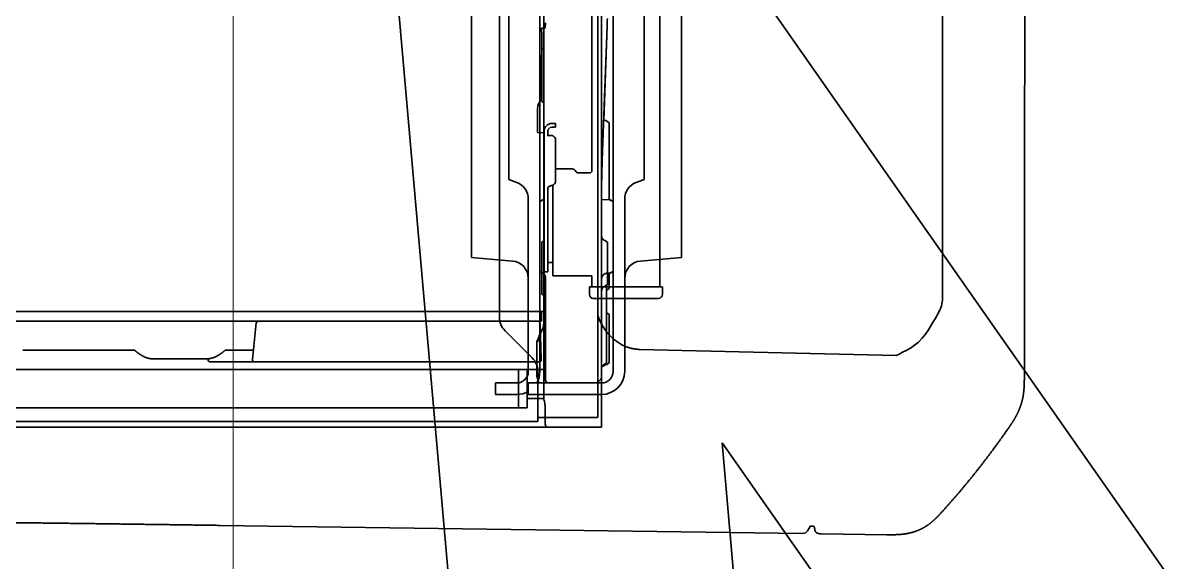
# Model space of a CAD drawing. Header units: millimetres. Extents: x 120 to 10915, y 515 to 8014.
# Drawn here: x 4041 to 4633, y 4430 to 4710 of the extents above; entities that cross this region are included whole.
import ezdxf

# ---------------------------------------------------------------- set-up
doc = ezdxf.new("R2010")
doc.units = ezdxf.units.MM
doc.layers.get('0').update_dxf_attribs({"lineweight": 13})
for name, color, linetype, lineweight in [('201_Dimensions', 7, 'Continuous', 13), ('202_Information', 7, 'Continuous', 13), ('203_Chassis_left_side_view', 7, 'Continuous', 13), ('204_Chassis_mid_side_view', 7, 'Continuous', 13), ('218_Chassis_right_side_view', 7, 'Continuous', 13)]:
    doc.layers.add(name, color=color, linetype=linetype, lineweight=lineweight)

# ---------------------------------------------------------------- blocks, each defined once
blk = doc.blocks.new('3104955')
at = {"layer": '203_Chassis_left_side_view', "color": 3, "lineweight": 35}
for p, q in [((4143.08, 549.09), (4445.24, 544.87)), ((4447.84, 546.28), (4448.71, 547.63)), ((4449.44, 548.77), (4448.71, 547.63)), ((4449.44, 548.77), (4449.72, 548.76)), ((4455.09, 544.73), (4488.76, 544.26))]:
    blk.add_line(p, q, dxfattribs=at)
blk.add_arc((4445.27, 547.93), 3.06, 269.43066, 327.4838, dxfattribs=at)
for points in [[(4560.28, 626.47), (4560.42, 749.54), (4560.55, 872.66), (4560.67, 995.79), (4560.79, 1118.89), (4560.81, 1241.99)], [(4517.16, 555.66), (4524.63, 563.8), (4531.78, 572.24), (4538.63, 580.89), (4545.22, 589.75), (4551.54, 598.8)]]:
    blk.add_open_spline(points, degree=5, dxfattribs=at)
for points, knots in [([(4551.54, 598.8), (4552.19, 599.74), (4552.85, 600.68), (4553.49, 601.63), (4554.66, 603.44), (4555.75, 605.32), (4556.23, 606.2), (4557.45, 608.63), (4558.43, 611.17), (4558.95, 612.81), (4559.62, 615.63), (4560, 618.51), (4560.1, 619.68), (4560.23, 621.75), (4560.27, 623.8), (4560.28, 624.7), (4560.28, 625.59), (4560.28, 626.47)], [0, 0, 0, 0, 0, 0, 8.051079, 8.051079, 8.051079, 14.914717, 14.914717, 14.914717, 26.677844, 26.677844, 26.677844, 34.698066, 34.698066, 34.698066, 40.978368, 40.978368, 40.978368, 40.978368, 40.978368, 40.978368]), ([(3777.3, 551.15), (3799.21, 551.15), (3821.12, 551.15), (3843.03, 551.15), (3868.6, 551.15), (3894.16, 551.15), (3897.81, 551.14), (3917.28, 551.13), (3936.72, 551.11), (3952.25, 551.08), (3975.19, 550.98), (3998.2, 550.83), (4005.46, 550.77), (4015.22, 550.69), (4024.98, 550.59), (4027, 550.57), (4041.26, 550.43), (4055.56, 550.27), (4067.54, 550.12), (4089.86, 549.83), (4112.11, 549.52), (4122.48, 549.38), (4132.78, 549.23), (4143.08, 549.09)], [0, 0, 0, 0, 0, 0, 154.934843, 154.934843, 154.934843, 180.756599, 180.756599, 180.756599, 292.593362, 292.593362, 292.593362, 344.021798, 344.021798, 344.021798, 361.621475, 361.621475, 361.621475, 444.789343, 444.789343, 444.789343, 517.619288, 517.619288, 517.619288, 517.619288, 517.619288, 517.619288]), ([(4488.76, 544.26), (4490.8, 544.23), (4492.83, 544.2), (4494.88, 544.25), (4498.71, 544.58), (4502.49, 545.48), (4504.19, 546.03), (4506.77, 547.13), (4509.18, 548.55), (4510.03, 549.11), (4512.12, 550.63), (4514.02, 552.34), (4515.1, 553.43), (4516.13, 554.54), (4517.16, 555.66)], [0, 0, 0, 0, 0, 0, 14.368125, 14.368125, 14.368125, 26.459372, 26.459372, 26.459372, 33.290928, 33.290928, 33.290928, 43.975769, 43.975769, 43.975769, 43.975769, 43.975769, 43.975769]), ([(4449.72, 548.76), (4449.98, 548.76), (4450.24, 548.76), (4450.51, 548.73), (4450.88, 548.65), (4451.18, 548.44), (4451.27, 548.37), (4451.4, 548.19), (4451.47, 547.98), (4451.5, 547.87), (4451.53, 547.64), (4451.53, 547.41), (4451.53, 547.3), (4451.53, 547.18), (4451.54, 547.06)], [0, 0, 0, 0, 0, 0, 1.359876, 1.359876, 1.359876, 1.946727, 1.946727, 1.946727, 2.534438, 2.534438, 2.534438, 3.149448, 3.149448, 3.149448, 3.149448, 3.149448, 3.149448]), ([(4455.09, 544.73), (4454.61, 544.74), (4454.14, 544.75), (4453.65, 544.81), (4452.91, 545.03), (4452.29, 545.48), (4452.08, 545.69), (4451.8, 546.07), (4451.64, 546.51), (4451.58, 546.7), (4451.56, 546.88), (4451.54, 547.06)], [0, 0, 0, 0, 0, 0, 3.280727, 3.280727, 3.280727, 5.268276, 5.268276, 5.268276, 6.548574, 6.548574, 6.548574, 6.548574, 6.548574, 6.548574])]:
    blk.add_open_spline(points, degree=5, knots=knots, dxfattribs=at)
blk = doc.blocks.new('3069619')
at = {"layer": '203_Chassis_left_side_view', "color": 3, "lineweight": 35}
for p, q in [((4288, 1234), (4288, 657.14)), ((4339, 609), (4339, 1236)), ((4517.77, 1181.1), (4517.77, 665.95)), ((4290.93, 650.07), (4305.07, 635.93)), ((4493.86, 637.15), (4360.64, 640.39)), ((4308, 628.86), (4308, 603)), ((4308, 605), (4329, 605)), ((4329, 605), (4338.79, 605)), ((4339, 609), (4339, 607.26)), ((4339, 605.53), (4339, 607.26)), ((2992, 603), (4308, 603))]:
    blk.add_line(p, q, dxfattribs=at)
for centre, radius, start, end in [((4507.73, 665.95), 10.03, 337.01309, 359.96105), ((4298, 657.14), 10, 180, 225), ((4470.95, 681.59), 50, 325.18172, 336.97419), ((4298, 628.86), 10, 0, 45), ((4470.96, 681.58), 49.99, 297.26874, 301.06115)]:
    blk.add_arc(centre, radius, start, end, dxfattribs=at)
blk.add_ellipse((4488.66, 672.26), major_axis=(0, -35), ratio=0.797854, start_param=0.293816, end_param=0.989554, dxfattribs=at)
for points, degree, knots in [([(4360.64, 640.39), (4360.37, 640.39), (4359.83, 640.42), (4359.01, 640.49), (4358.2, 640.6), (4357.39, 640.74), (4356.58, 640.91), (4355.79, 641.11), (4354.99, 641.35), (4354.21, 641.62), (4353.43, 641.92), (4352.67, 642.26), (4351.91, 642.62), (4351.17, 643.01), (4350.43, 643.44), (4349.71, 643.89), (4349.01, 644.37), (4348.32, 644.88), (4347.64, 645.42), (4346.98, 645.98), (4346.33, 646.57), (4345.7, 647.19), (4345.09, 647.82), (4344.5, 648.49), (4343.9, 649.2), (4343.23, 650.07), (4342.53, 651.05), (4341.84, 652.1), (4341.23, 653.13), (4340.66, 654.19), (4340.15, 655.22), (4339.71, 656.19), (4339.33, 657.08), (4339.11, 657.67), (4339, 657.96)], 3, [0, 0, 0, 0, 0.817882, 1.636435, 2.455764, 3.2766, 4.098927, 4.923213, 5.74977, 6.578889, 7.410863, 8.245987, 9.084545, 9.926798, 10.772968, 11.623293, 12.477972, 13.337158, 14.200974, 15.069628, 15.943224, 16.821857, 17.705585, 18.594467, 19.48849, 20.511761, 21.871054, 23.09646, 24.279723, 25.470909, 26.70591, 27.723581, 28.665372, 29.611176, 29.611176, 29.611176, 29.611176]), ([(4338.79, 605), (4338.86, 605), (4338.92, 605.04), (4338.97, 605.13), (4338.99, 605.28), (4339, 605.47), (4339, 605.49), (4339, 605.51), (4339, 605.53)], 5, [0, 0, 0, 0, 0, 0, 2.714378, 2.714378, 2.714378, 3.030142, 3.030142, 3.030142, 3.030142, 3.030142, 3.030142])]:
    blk.add_open_spline(points, degree=degree, knots=knots, dxfattribs=at)
blk = doc.blocks.new('3069642')
at = {"layer": '203_Chassis_left_side_view', "color": 3, "lineweight": 35}
for p, q in [((4311, 615.02), (4311, 1240.41)), ((4341, 1235.28), (4341, 600)), ((4341.34, 738.53), (4343.93, 808.29)), ((4310, 796), (4311, 796.7)), ((4310, 794.35), (4310, 796)), ((4310, 769), (4310, 794.35)), ((4310, 769), (4311, 768.3)), ((4310, 769), (4311, 768.3)), ((4310, 769), (4311, 768.3)), ((4310, 769), (4311, 768.3)), ((4341, 740), (4341, 699.59)), ((4309, 717), (4310.29, 717.91)), ((4309, 717), (4309, 683.2)), ((4310.73, 718.08), (4311, 718.11)), ((4345.2, 718.06), (4341, 718.21)), ((4347, 717), (4345.74, 717.88)), ((4347, 717), (4347, 683.2)), ((4310, 696), (4311, 696.7)), ((4310, 694.35), (4310, 696)), ((4310, 669), (4310, 694.35)), ((4344, 696), (4342.74, 696.88)), ((4344, 686.43), (4344, 696)), ((4309, 683.2), (4309, 681)), ((4309, 681), (4310, 680.3)), ((4309, 681), (4310, 680.3)), ((4344, 686.43), (4344, 685)), ((4344, 683.93), (4344, 685)), ((4344, 683.61), (4344, 683.93)), ((4344, 674), (4344, 683.61)), ((4347, 681), (4345.74, 680.12)), ((4347, 681), (4345.74, 680.12)), ((4347, 683.2), (4347, 681)), ((4341, 675.87), (4341, 676.17)), ((4345.2, 679.94), (4344.84, 679.93)), ((4345.2, 679.94), (4344.86, 679.93)), ((4310, 669), (4311, 668.3)), ((4310, 669), (4311, 668.3)), ((4310, 669), (4311, 668.3)), ((4310, 669), (4311, 668.3)), ((4310, 669), (4311, 668.3)), ((4344, 674), (4342.74, 673.12)), ((4343.5, 665), (4343.5, 673.65)), ((4343.5, 658.06), (4343.5, 665)), ((4343.5, 634.11), (4343.5, 658.5)), ((4341, 652.29), (4341, 652.28)), ((4309.34, 648.78), (4309.66, 649.34)), ((4341, 650.64), (4341, 650.63)), ((4307.5, 644.17), (4307.5, 644.8)), ((4307.5, 644.17), (4307.5, 643.15)), ((4307.5, 643.15), (4307.5, 642.47)), ((4307.5, 635), (4307.5, 642.47)), ((4307.5, 630), (4307.5, 635)), ((4343.5, 633.5), (4342.51, 632.81)), ((4343.5, 634.11), (4343.5, 633.91)), ((4343.5, 633.5), (4343.5, 633.91)), ((2997.5, 630), (4302.5, 630)), ((4311, 630), (4302.5, 630)), ((4302.5, 630), (4302.5, 610)), ((4310.36, 630.01), (4310.32, 630)), ((4341, 628.5), (4341, 630)), ((4341, 626.5), (4341, 628.5)), ((4341, 625), (4341, 626.5)), ((4341, 623.5), (4341, 625)), ((2997.5, 610), (4302.5, 610)), ((4311, 615), (4302.5, 615)), ((4311.81, 608.5), (4311.81, 601.58)), ((2959, 600), (4341, 600)), ((4312.43, 600), (4312.49, 600))]:
    blk.add_line(p, q, dxfattribs=at)
for centre, radius, start, end in [((4244, 812), 100, 357.87565, 0), ((4841, 720), 500, 177.87564, 180), ((4310.87, 717.09), 1, 98, 125), ((4345.17, 717.06), 1, 55, 88), ((4345.17, 717.06), 1, 55, 88), ((4345.17, 717.06), 1, 55, 88), ((4342.17, 696.06), 1, 55.00558, 76.24365), ((4345, 675.93), 4, 92.00002, 104.47752), ((4345.17, 680.94), 1, 272, 305), ((4345.17, 680.94), 1, 272, 305), ((4342.17, 673.94), 1, 283.75796, 304.99441), ((4301, 654.34), 10, 330, 359.41247), ((4305.38, 646.92), 3, 314.84869, 346.03404), ((4318, 643.78), 10, 149.99962, 166.03404), ((4345.38, 628.71), 5, 124.99978, 151.17863), ((4339, 631.59), 2, 359.64795, 0), ((4314, 615.02), 3, 180, 209.10443), ((4279.82, 608.51), 31.99, 359.98562, 2.1514), ((4313.81, 601.58), 2, 179.99972, 211.98238), ((4275.86, 577.87), 42.75, 31.17661, 32.00139)]:
    blk.add_arc(centre, radius, start, end, dxfattribs=at)
for points, knots in [([(4341.59, 697.68), (4341.58, 697.69), (4341.56, 697.71), (4341.54, 697.74), (4341.51, 697.78), (4341.48, 697.83), (4341.46, 697.87), (4341.43, 697.92), (4341.4, 697.97), (4341.37, 698.03), (4341.34, 698.08), (4341.32, 698.14), (4341.29, 698.2), (4341.26, 698.26), (4341.24, 698.32), (4341.22, 698.38), (4341.19, 698.45), (4341.17, 698.52), (4341.14, 698.6), (4341.12, 698.7), (4341.09, 698.8), (4341.07, 698.91), (4341.05, 699.03), (4341.03, 699.15), (4341.02, 699.27), (4341.01, 699.39), (4341, 699.51), (4341, 699.59), (4341, 699.63)], [0, 0, 0, 0, 0.039356, 0.083222, 0.129937, 0.180878, 0.234925, 0.292026, 0.352638, 0.415736, 0.475422, 0.537072, 0.600546, 0.665704, 0.73241, 0.800535, 0.869956, 0.940555, 1.029941, 1.120775, 1.235619, 1.352069, 1.469812, 1.588558, 1.708039, 1.828017, 1.948267, 2.068586, 2.068586, 2.068586, 2.068586]), ([(4342.41, 697.03), (4342.4, 697.03), (4342.4, 697.04), (4342.39, 697.04), (4342.37, 697.04), (4342.36, 697.05), (4342.34, 697.05), (4342.33, 697.06), (4342.31, 697.06), (4342.29, 697.07), (4342.27, 697.08), (4342.25, 697.09), (4342.22, 697.11), (4342.2, 697.12), (4342.17, 697.13), (4342.14, 697.15), (4342.12, 697.17), (4342.09, 697.18), (4342.06, 697.2), (4342.03, 697.23), (4342, 697.25), (4341.97, 697.27), (4341.94, 697.3), (4341.9, 697.32), (4341.87, 697.35), (4341.84, 697.38), (4341.81, 697.41), (4341.78, 697.45), (4341.74, 697.48), (4341.71, 697.52), (4341.68, 697.56), (4341.65, 697.59), (4341.62, 697.63), (4341.6, 697.66), (4341.59, 697.68)], [0, 0, 0, 0, 0.009884, 0.021373, 0.034345, 0.049037, 0.064411, 0.081351, 0.09991, 0.118681, 0.143756, 0.170289, 0.198175, 0.227312, 0.257603, 0.288957, 0.321318, 0.354625, 0.390886, 0.428097, 0.466217, 0.505193, 0.544986, 0.585549, 0.626846, 0.66885, 0.715205, 0.762331, 0.810204, 0.858807, 0.908143, 0.958209, 1.009017, 1.060582, 1.060582, 1.060582, 1.060582]), ([(4341, 670.37), (4341, 670.41), (4341, 670.49), (4341.01, 670.61), (4341.02, 670.73), (4341.03, 670.85), (4341.05, 670.97), (4341.07, 671.09), (4341.09, 671.2), (4341.12, 671.3), (4341.14, 671.4), (4341.17, 671.48), (4341.19, 671.55), (4341.22, 671.62), (4341.24, 671.68), (4341.26, 671.74), (4341.29, 671.8), (4341.32, 671.86), (4341.34, 671.92), (4341.37, 671.97), (4341.4, 672.03), (4341.43, 672.08), (4341.46, 672.13), (4341.48, 672.17), (4341.51, 672.22), (4341.54, 672.26), (4341.56, 672.29), (4341.58, 672.31), (4341.59, 672.32)], [0, 0, 0, 0, 0.120296, 0.240533, 0.360499, 0.479462, 0.598712, 0.716449, 0.832893, 0.947731, 1.038614, 1.128047, 1.198642, 1.26806, 1.336181, 1.402885, 1.468041, 1.531513, 1.59316, 1.652845, 1.715941, 1.776549, 1.833648, 1.887701, 1.938629, 1.985376, 2.029206, 2.068638, 2.068638, 2.068638, 2.068638]), ([(4341.59, 672.32), (4341.6, 672.34), (4341.62, 672.37), (4341.65, 672.41), (4341.68, 672.44), (4341.71, 672.48), (4341.74, 672.52), (4341.78, 672.55), (4341.81, 672.59), (4341.84, 672.62), (4341.87, 672.65), (4341.9, 672.68), (4341.94, 672.7), (4341.97, 672.73), (4342, 672.75), (4342.03, 672.77), (4342.06, 672.8), (4342.09, 672.82), (4342.12, 672.83), (4342.14, 672.85), (4342.17, 672.87), (4342.2, 672.88), (4342.22, 672.89), (4342.25, 672.91), (4342.27, 672.92), (4342.29, 672.93), (4342.31, 672.94), (4342.33, 672.94), (4342.34, 672.95), (4342.36, 672.95), (4342.37, 672.96), (4342.39, 672.96), (4342.4, 672.96), (4342.4, 672.97), (4342.41, 672.97)], [0, 0, 0, 0, 0.051598, 0.102464, 0.152597, 0.201996, 0.25065, 0.298559, 0.345707, 0.392069, 0.434054, 0.475319, 0.515834, 0.555579, 0.594523, 0.632636, 0.669868, 0.70617, 0.739526, 0.771932, 0.803309, 0.833586, 0.86268, 0.890513, 0.916996, 0.942031, 0.96077, 0.9793, 0.996215, 1.011588, 1.026241, 1.039197, 1.050206, 1.060557, 1.060557, 1.060557, 1.060557]), ([(4311.37, 613.58), (4311.38, 613.55), (4311.39, 613.48), (4311.41, 613.39), (4311.43, 613.28), (4311.45, 613.17), (4311.47, 613.05), (4311.49, 612.93), (4311.51, 612.79), (4311.53, 612.65), (4311.55, 612.51), (4311.57, 612.35), (4311.59, 612.19), (4311.61, 612.03), (4311.63, 611.86), (4311.65, 611.68), (4311.66, 611.5), (4311.68, 611.32), (4311.7, 611.13), (4311.71, 610.94), (4311.73, 610.74), (4311.74, 610.54), (4311.76, 610.34), (4311.77, 610.13), (4311.78, 609.92), (4311.78, 609.78), (4311.79, 609.71)], [0, 0, 0, 0, 0.090344, 0.188763, 0.29509, 0.408992, 0.530191, 0.65844, 0.793638, 0.935257, 1.083191, 1.237251, 1.397224, 1.562814, 1.733889, 1.91006, 2.091222, 2.276931, 2.46709, 2.661206, 2.859159, 3.060439, 3.264882, 3.471954, 3.68143, 3.892816, 3.892816, 3.892816, 3.892816])]:
    blk.add_open_spline(points, degree=3, knots=knots, dxfattribs=at)
blk = doc.blocks.new('3069663')
at = {"layer": '218_Chassis_right_side_view', "color": 3, "lineweight": 35}
for p, q in [((4371.3, 887.05), (4371.3, 676.55)), ((4335.96, 823.84), (4335.96, 732.99)), ((4309.78, 807), (4309.78, 805)), ((4310.42, 807), (4309.78, 807)), ((4311.63, 807), (4310.42, 807)), ((4311.8, 808.16), (4311.8, 807.8)), ((4311.95, 809.82), (4312, 809.77)), ((4312, 808.57), (4311.95, 808.51)), ((4312, 809.77), (4312, 808.57)), ((4309.64, 805), (4309.63, 805)), ((4309.78, 805), (4310, 805)), ((4309.8, 801.83), (4309.8, 801.83)), ((4309.8, 801.83), (4309.8, 801.83)), ((4309.8, 801.83), (4309.8, 801.83)), ((4310, 804.53), (4310, 805)), ((4310, 804.53), (4310, 803.69)), ((4310, 803.69), (4310, 803.43)), ((4310, 803.43), (4310, 802.23)), ((4310, 801.98), (4310, 802.23)), ((4310, 801.83), (4310, 801.98)), ((4310, 801.83), (4310, 798.72)), ((4310, 798.59), (4310, 798.72)), ((4310, 798.59), (4310, 795.01)), ((4310, 795.01), (4310, 794.44)), ((4310, 794.44), (4310, 793.01)), ((4309.8, 793), (4310, 793.01)), ((4309.8, 785.8), (4309.8, 793)), ((4309.8, 782.5), (4309.8, 785.8)), ((4309.8, 770), (4309.8, 782.5)), ((4309.8, 769.74), (4309.8, 770)), ((4309.8, 769.73), (4309.8, 769.74)), ((4307.8, 752.86), (4307.8, 765.26)), ((4311.2, 752.68), (4307.8, 752.86)), ((4311.2, 753.63), (4311.2, 678.13)), ((4313.2, 753.63), (4313.2, 751.17)), ((4317.2, 757.63), (4315.2, 757.63)), ((4317.2, 755.63), (4315.2, 755.63)), ((4317.2, 755.63), (4317.2, 757.63)), ((4317.2, 749.04), (4317.2, 728.88)), ((4317.2, 734.13), (4325.2, 734.13)), ((4317.2, 734.13), (4324.86, 734.13)), ((4317.2, 727.72), (4317.2, 728.88)), ((4328.74, 731.99), (4335.3, 731.99)), ((4313.2, 724.11), (4313.2, 680.63)), ((4315.8, 725.65), (4315.8, 678.63)), ((4315.8, 700.1), (4315.8, 700.09)), ((4315.8, 690.05), (4315.8, 690.07)), ((4313.2, 685.43), (4315.8, 685.43)), ((4313.2, 680.63), (4311.2, 680.63)), ((4313.2, 680.63), (4311.2, 680.63)), ((4313.2, 680.63), (4311.2, 680.63)), ((4311.7, 677.63), (4311.8, 677.63)), ((4311.8, 672.63), (4311.8, 677.63)), ((4315.8, 678.63), (4325.2, 678.63)), ((4325.2, 678.63), (4335.96, 678.63)), ((4335.96, 678.63), (4335.96, 672.88)), ((4371.3, 673.55), (4371.3, 676.55)), ((4311.8, 672.63), (4311.8, 663.17)), ((4334.71, 672.63), (4334.71, 668.88)), ((4334.96, 672.88), (4335.3, 672.88)), ((4335.3, 672.88), (4372.3, 672.88)), ((4371.3, 673.55), (4371.3, 672.88)), ((4372.55, 672.63), (4372.55, 668.88)), ((4336.71, 666.88), (4337.05, 666.88)), ((4337.05, 666.88), (4370.55, 666.88)), ((4340.59, 666.88), (4340.59, 666.88)), ((4340.92, 666.88), (4340.92, 666.88)), ((4366.34, 666.88), (4366.34, 666.88)), ((4366.67, 666.88), (4366.68, 666.88)), ((4311.63, 660), (2989.6, 660)), ((4309.8, 660), (4309.8, 655)), ((4311.8, 661.16), (4311.8, 660.8)), ((4311.95, 662.82), (4312, 662.77)), ((4312, 661.57), (4311.95, 661.51)), ((4312, 662.77), (4312, 661.57)), ((4309.8, 655), (2989.8, 655)), ((4159.92, 635.1), (4161.91, 654.1)), ((4309.1, 654.03), (4309.76, 635.03)), ((4098.75, 639.99), (4040.85, 639.99)), ((4160.43, 639.99), (4145.85, 639.99)), ((4136.3, 635.5), (4108.3, 635.5)), ((4136.92, 635.1), (4136.96, 635.52)), ((4144.72, 634), (4137.91, 634)), ((4144.72, 634), (4212.41, 634)), ((4160.91, 634), (4167.92, 634)), ((4257.03, 634), (4167.92, 634)), ((4212.43, 634), (4212.41, 634)), ((4212.53, 634), (4212.41, 634)), ((4212.53, 634), (4212.69, 634)), ((4212.71, 634), (4212.69, 634)), ((4212.69, 634), (4213.36, 634)), ((4213.36, 634), (4215.35, 634)), ((4215.35, 634), (4224.25, 634)), ((4224.25, 634), (4226.24, 634)), ((4226.24, 634), (4226.32, 634)), ((4226.32, 634), (4226.91, 634)), ((4226.89, 634), (4226.91, 634)), ((4226.91, 634), (4227.18, 634)), ((4227.17, 634), (4227.18, 634)), ((4227.18, 634), (4231.56, 634)), ((4231.56, 634), (4232.1, 634)), ((4232.1, 634), (4242.74, 634)), ((4242.74, 634), (4256.9, 634)), ((4256.48, 634), (4257.86, 634)), ((4256.9, 634), (4276.05, 634)), ((4268.83, 634), (4257.03, 634)), ((4259.8, 634), (4257.86, 634)), ((4259.8, 634), (4263.12, 634)), ((4269.8, 634), (4268.83, 634)), ((4290.29, 634), (4269.8, 634)), ((4276.05, 634), (4281.04, 634)), ((4281.04, 634), (4282.18, 634)), ((4282.18, 634), (4282.19, 634)), ((4282.71, 634), (4282.19, 634)), ((4282.71, 634), (4282.19, 634)), ((4289.32, 634), (4282.19, 634)), ((4282.71, 634), (4283.1, 634)), ((4282.71, 634), (4283.1, 634)), ((4283.1, 634), (4283.76, 634)), ((4283.1, 634), (4283.76, 634)), ((4283.76, 634), (4291.25, 634)), ((4283.76, 634), (4291.25, 634)), ((4285.12, 634), (4283.95, 634)), ((4285.12, 634), (4283.95, 634)), ((4292.13, 634), (4285.12, 634)), ((4290.29, 634), (4285.12, 634)), ((4289.32, 634), (4301.79, 634)), ((4291.25, 634), (4293.24, 634)), ((4291.25, 634), (4293.24, 634)), ((4297.77, 634), (4292.13, 634)), ((4296.48, 634), (4297.1, 634)), ((4299.8, 634), (4297.1, 634)), ((4302.94, 634), (4297.77, 634)), ((4299.8, 634), (4303.12, 634)), ((4301.79, 634), (4308.76, 634)), ((4308.76, 634), (4302.94, 634))]:
    blk.add_line(p, q, dxfattribs=at)
for centre, radius, start, end in [((4309.8, 807.8), 2, 336.42182, 0), ((4312.3, 808.16), 0.5, 135, 180), ((4313.8, 765.26), 6, 131.81032, 180), ((4315.2, 753.63), 4, 90, 180), ((4315.2, 753.63), 2, 90, 180), ((4314.55, 749.09), 2.34, 73.87506, 98.58141), ((4325.2, 731.13), 3, 27.72951, 90), ((4328.74, 732.99), 1, 207.72959, 269.99993), ((4334.96, 732.99), 1, 269.99994, 359.99994), ((4311.7, 678.13), 0.5, 180, 270), ((4334.96, 672.63), 0.25, 89.99994, 179.99994), ((4372.3, 672.63), 0.25, 360, 90), ((4312.3, 663.17), 0.5, 180, 225), ((4336.71, 668.88), 2, 179.99994, 269.99994), ((4370.55, 668.88), 2, 270, 0), ((4309.8, 660.8), 2, 336.42182, 0), ((4312.3, 661.16), 0.5, 135, 180), ((4162.91, 654), 1, 90, 174), ((4308.1, 654), 1, 2, 90), ((4137.91, 635), 1, 174, 270), ((4160.91, 635), 1, 174, 270), ((4308.76, 635), 1, 270.00001, 2.00001)]:
    blk.add_arc(centre, radius, start, end, dxfattribs=at)
for centre, major_axis, ratio, start_param, end_param in [((4315.2, 749.16), (4, 0), 0.580763, 1.823477, 2.094395), ((4315.2, 749.16), (-4, 0), 0.580763, 5.226432, 5.235988), ((4314.2, 749.04), (3, 0), 0.814073, 0, 1.230959), ((4315.2, 724.11), (2, 0), 0.580763, 2.094395, 3.141593), ((4314.2, 727.72), (3, 0), 0.814073, 5.052226, 6.283185)]:
    blk.add_ellipse(centre, major_axis=major_axis, ratio=ratio, start_param=start_param, end_param=end_param, dxfattribs=at)
blk.add_open_spline([(4315.2, 725.41), (4315, 725.36), (4314.8, 725.3), (4314.59, 725.24), (4314.39, 725.18), (4314.2, 725.12)], degree=5, dxfattribs=at)
for points, knots in [([(4315.79, 701.72), (4315.78, 701.7), (4315.77, 701.68), (4315.75, 701.67), (4315.72, 701.67), (4315.7, 701.66), (4315.69, 701.66), (4315.69, 701.66), (4315.68, 701.66)], [0, 0, 0, 0, 0, 0, 0.3083654, 0.3083654, 0.3083654, 0.386814, 0.386814, 0.386814, 0.386814, 0.386814, 0.386814]), ([(4315.8, 690.07), (4315.8, 690.09), (4315.79, 690.11), (4315.78, 690.12), (4315.76, 690.13), (4315.73, 690.14), (4315.72, 690.14), (4315.71, 690.14), (4315.7, 690.14)], [0, 0, 0, 0, 0, 0, 0.3001232, 0.3001232, 0.3001232, 0.4291662, 0.4291662, 0.4291662, 0.4291662, 0.4291662, 0.4291662]), ([(4098.75, 639.99), (4099.94, 638.98), (4101.16, 638.03), (4102.45, 637.16), (4104.36, 636.17), (4106.42, 635.66), (4107.04, 635.55), (4107.67, 635.5), (4108.3, 635.5)], [0, 0, 0, 0, 0, 0, 10.498871, 10.498871, 10.498871, 14.878555, 14.878555, 14.878555, 14.878555, 14.878555, 14.878555]), ([(4145.85, 639.99), (4144.66, 638.98), (4143.44, 638.03), (4142.15, 637.16), (4140.24, 636.17), (4138.18, 635.66), (4137.56, 635.55), (4136.93, 635.5), (4136.3, 635.5)], [0, 0, 0, 0, 0, 0, 10.498871, 10.498871, 10.498871, 14.878555, 14.878555, 14.878555, 14.878555, 14.878555, 14.878555])]:
    blk.add_open_spline(points, degree=5, knots=knots, dxfattribs=at)
blk = doc.blocks.new('3069767')
at = {"layer": '218_Chassis_right_side_view', "color": 3, "lineweight": 35}
for p, q in [((4311, 830.89), (4311, 718.11)), ((4342.11, 759.1), (4343.93, 808.29)), ((4310, 796), (4311, 796.7)), ((4310, 794.35), (4310, 796)), ((4310, 769), (4310, 794.35)), ((4310, 769), (4311, 768.3)), ((4310, 769), (4311, 768.3)), ((4310, 769), (4311, 768.3)), ((4310, 769), (4311, 768.3)), ((4343.2, 759.06), (4342.11, 759.1)), ((4345, 758), (4343.74, 758.88)), ((4345, 758), (4345, 718.07)), ((4309, 717), (4310.29, 717.91)), ((4309, 707.09), (4309, 717)), ((4310.73, 718.08), (4311, 718.11)), ((4345.2, 718.06), (4345, 718.07)), ((4347, 717), (4345.74, 717.88)), ((4347, 714.8), (4347, 717)), ((4347, 708.49), (4347, 714.8)), ((4309, 705.39), (4309, 707.09)), ((4309, 705.39), (4309, 692.61)), ((4347, 706.97), (4347, 708.49)), ((4347, 691.03), (4347, 706.97)), ((4309, 692.61), (4309, 690.91)), ((4309, 681.46), (4309, 690.91)), ((4347, 691.03), (4347, 689.51)), ((4347, 681.39), (4347, 689.51)), ((4309, 681.2), (4309, 681.46)), ((4309, 681), (4309, 681.2)), ((4309, 681), (4310.29, 680.09)), ((4309, 681), (4310.29, 680.09)), ((4347, 681), (4345.74, 680.12)), ((4347, 681), (4345.74, 680.12)), ((4347, 681.39), (4347, 681.11)), ((4347, 681), (4347, 681.11)), ((4310, 669), (4310, 680.3)), ((4312, 677.29), (4312, 667.35)), ((4341, 667.52), (4341, 676.7)), ((4345.2, 679.94), (4343.59, 679.88)), ((4345.2, 679.94), (4344.86, 679.93)), ((4345, 679.93), (4345, 672)), ((4310, 669), (4311, 668.3)), ((4310, 669), (4311, 668.3)), ((4310, 669), (4311, 668.3)), ((4310, 669), (4311, 668.3)), ((4345, 672), (4343.5, 670.95)), ((4343.5, 670.95), (4343.5, 659.51)), ((4311, 668.3), (4311, 654.34)), ((4312, 639.89), (4312, 667.35)), ((4341, 640.06), (4341, 667.52)), ((4345, 658.5), (4343.73, 659.39)), ((4345, 658.5), (4345, 646)), ((4309.34, 648.78), (4309.66, 649.34)), ((4345, 646), (4345, 633.5)), ((4307.5, 644.05), (4307.5, 642.39)), ((4307.5, 642.39), (4307.5, 642.37)), ((4307.5, 642.37), (4307.5, 635)), ((4312, 639.89), (4312, 631.02)), ((4341, 631.34), (4341, 640.06)), ((4307.5, 635), (4307.5, 627.63)), ((4345, 633.5), (4343.73, 632.61)), ((4298, 630), (3002, 630)), ((4298, 630), (4298, 628.5)), ((4306, 630), (4298, 630)), ((4298, 628.5), (4298, 611.5)), ((4306, 630), (4307.5, 630)), ((4307.5, 626.51), (4307.5, 627.63)), ((4312, 628.66), (4312, 631.02)), ((4312, 628.66), (4312, 625.37)), ((4341, 628.99), (4341, 631.34)), ((4341, 630), (4341, 627.17)), ((4341, 626.06), (4341, 628.99)), ((4307.5, 625.91), (4307.5, 626.51)), ((4308.65, 623), (4308.32, 623.5)), ((4308.65, 623), (4311.23, 623)), ((4311.23, 623), (4312.65, 623)), ((4312, 625.37), (4312, 624.59)), ((4312.37, 623.43), (4312.32, 623.5)), ((4312.37, 623.43), (4312.65, 623)), ((4314.7, 623), (4312.65, 623)), ((4315.5, 623), (4314.7, 623)), ((4315.5, 623), (4316.51, 623)), ((4316.51, 623), (4317.21, 623)), ((4317.5, 623), (4317.21, 623)), ((4317.5, 623), (4317.79, 623)), ((4318.22, 623), (4317.79, 623)), ((4319.43, 623), (4318.22, 623)), ((4319.43, 623), (4336.45, 623)), ((4338.85, 623), (4336.45, 623)), ((4339.31, 623.48), (4338.85, 623)), ((4339.31, 623.48), (4340.34, 624.57)), ((4340.34, 624.57), (4340.45, 624.69)), ((4341, 627.17), (4341, 625.9)), ((4341, 626.06), (4341, 625)), ((4341, 625.9), (4341, 619.1)), ((4341, 625), (4341, 623.5)), ((4341, 623.5), (4341, 616.5)), ((4341, 619.1), (4341, 617.83)), ((4341, 617.83), (4341, 615)), ((4341, 616.5), (4341, 615)), ((4298, 610), (3002, 610)), ((4298, 611.5), (4298, 610)), ((4341, 615), (4341, 614.13)), ((4341, 600.87), (4341, 614.13)), ((4341, 600), (2959, 600)), ((4341, 600.87), (4341, 600))]:
    blk.add_line(p, q, dxfattribs=at)
for centre, radius, start, end in [((4244, 812), 100, 357.87564, 0), ((4343.17, 758.06), 1, 55, 88), ((4310.87, 717.09), 1, 97.99999, 125), ((4310.87, 717.09), 1, 98.00001, 125), ((4345.17, 717.06), 1, 55, 88), ((4345.17, 717.06), 1, 55, 88), ((4345.17, 717.06), 1, 55, 88), ((4310.88, 680.93), 1.02, 235.1152, 245.73544), ((4345.17, 680.94), 1, 272, 305), ((4345.17, 680.94), 1, 272, 305), ((4343.17, 671.94), 1, 289.32537, 304.9998), ((4343.16, 658.57), 1, 55.00018, 70.20287), ((4301, 654.34), 10, 330, 0), ((4305.18, 645.95), 3, 320.59274, 350.40028), ((4318, 643.78), 10, 150, 170.40031), ((4344.79, 627.66), 5, 105.77322, 139.3327), ((4343.16, 633.44), 1, 285.81347, 304.97294), ((4305.01, 624.23), 3, 4.19289, 34.01724), ((4310, 624.59), 2, 184.1932, 213), ((4314, 624.59), 2, 180, 213), ((4339, 626.06), 2, 316.5, 360), ((4339, 601.59), 2, 358.86202, 0)]:
    blk.add_arc(centre, radius, start, end, dxfattribs=at)
for points, knots in [([(4312, 677.29), (4312, 677.35), (4312, 677.47), (4311.98, 677.64), (4311.96, 677.81), (4311.93, 677.98), (4311.9, 678.13), (4311.86, 678.28), (4311.81, 678.43), (4311.76, 678.56), (4311.7, 678.69), (4311.64, 678.81), (4311.58, 678.92), (4311.52, 679.03), (4311.46, 679.12), (4311.39, 679.21), (4311.33, 679.3), (4311.27, 679.37), (4311.22, 679.44), (4311.17, 679.49), (4311.12, 679.54), (4311.07, 679.59), (4311.02, 679.63), (4310.98, 679.67), (4310.93, 679.71), (4310.89, 679.74), (4310.84, 679.78), (4310.8, 679.81), (4310.75, 679.84), (4310.71, 679.87), (4310.67, 679.89), (4310.62, 679.92), (4310.58, 679.94), (4310.54, 679.96), (4310.5, 679.98), (4310.47, 680), (4310.46, 680)], [0, 0, 0, 0, 0.178149, 0.352943, 0.52259, 0.688988, 0.850035, 1.00611, 1.157014, 1.302462, 1.440845, 1.573576, 1.701049, 1.822921, 1.939336, 2.049841, 2.15696, 2.256008, 2.334069, 2.408254, 2.476176, 2.543057, 2.60622, 2.668441, 2.727435, 2.785579, 2.84098, 2.895615, 2.947969, 2.999635, 3.049508, 3.098761, 3.146494, 3.19367, 3.240316, 3.286459, 3.286459, 3.286459, 3.286459]), ([(4341, 676.7), (4341, 676.78), (4341.01, 676.95), (4341.04, 677.21), (4341.09, 677.46), (4341.16, 677.72), (4341.24, 677.96), (4341.35, 678.19), (4341.46, 678.41), (4341.6, 678.62), (4341.75, 678.82), (4341.91, 679), (4342.08, 679.17), (4342.24, 679.31), (4342.4, 679.42), (4342.55, 679.52), (4342.69, 679.6), (4342.84, 679.68), (4342.98, 679.74), (4343.13, 679.79), (4343.25, 679.83), (4343.35, 679.85), (4343.43, 679.87), (4343.49, 679.88), (4343.54, 679.88), (4343.57, 679.88), (4343.59, 679.88)], [0, 0, 0, 0, 0.254993, 0.514303, 0.775484, 1.03623, 1.294426, 1.547946, 1.795151, 2.034072, 2.296168, 2.543783, 2.775733, 2.990959, 3.188857, 3.369201, 3.532172, 3.677634, 3.859163, 4.010183, 4.134615, 4.23585, 4.317185, 4.381834, 4.432447, 4.471812, 4.471812, 4.471812, 4.471812])]:
    blk.add_open_spline(points, degree=3, knots=knots, dxfattribs=at)
blk = doc.blocks.new('3071327')
at = {"layer": '204_Chassis_mid_side_view', "color": 3, "lineweight": 35}
for p, q in [((4303, 893.000069), (4303, 898.000069)), ((4309, 898.000069), (4303, 898.000069)), ((4309, 893.000069), (4309, 898.000069)), ((4309, 629.000069), (4309, 898.000069)), ((4347, 898.000069), (4347, 629.000069)), ((4347, 898.000069), (4353, 898.000069)), ((4353, 898.000069), (4353, 893.000069)), ((4303, 893.000069), (4303, 864.94751)), ((4353, 893.000069), (4353, 864.94751)), ((4273.85443, 881.736048), (4274.377364, 883.283053)), ((4295.307336, 886.145141), (4279.114159, 886.511815)), ((4360.692664, 886.145141), (4376.885841, 886.511815)), ((4381.622636, 883.283053), (4382.14557, 881.736048)), ((4382.14557, 881.736048), (4381.622636, 883.283053)), ((4273.610252, 852.615556), (4273.610252, 880.247968)), ((4382.389748, 852.615556), (4382.389748, 880.247968)), ((4382.389748, 852.615556), (4382.389748, 880.247968)), ((4303, 861.500069), (4303, 864.94751)), ((4353, 861.500069), (4353, 864.94751)), ((4303, 861.500069), (4303, 854.000069)), ((4353, 861.500069), (4353, 854.000069)), ((4273.610241, 716.553791), (4273.610252, 852.615555)), ((4303, 852.503182), (4303, 854.000069)), ((4309, 852.503182), (4309, 854.000069)), ((4347, 852.503182), (4347, 854.000069)), ((4353, 852.503182), (4353, 854.000069)), ((4382.389748, 852.615555), (4382.389759, 716.553791)), ((4382.389748, 852.615555), (4382.389759, 716.553791)), ((4292.85249, 842.507923), (4297.078181, 844.045948)), ((4292.85249, 842.507925), (4292.85249, 814.944392)), ((4358.921819, 844.045948), (4363.14751, 842.507923)), ((4363.147511, 814.944392), (4363.147511, 842.507925)), ((4292.852492, 814.944389), (4292.852492, 768.315712)), ((4363.147504, 768.315712), (4363.147504, 814.944389)), ((4292.852485, 768.315708), (4292.852485, 728.492193)), ((4363.147513, 728.492192), (4363.147513, 768.315708)), ((4297.078181, 726.95419), (4292.85249, 728.492215)), ((4363.14751, 728.492215), (4358.921819, 726.95419)), ((4273.610251, 688.073469), (4273.610252, 716.553901)), ((4303, 718.496956), (4303, 629.000069)), ((4353, 718.496956), (4353, 629.000069)), ((4382.389748, 716.553901), (4382.389749, 688.073469)), ((4382.389748, 716.553901), (4382.389749, 688.073469)), ((4273.610241, 688.073353), (4294.784402, 686.220854)), ((4382.389739, 688.073351), (4361.215598, 686.220854)), ((4286, 623.000069), (4286, 617.000069)), ((4291, 623.000069), (4286, 623.000069)), ((4297, 623.000069), (4291, 623.000069)), ((4308, 623.000069), (4303, 623.000069)), ((4303, 623.000069), (4303, 617.000069)), ((4308, 623.000069), (4341, 623.000069)), ((4291, 617.000069), (4286, 617.000069)), ((4297, 617.000069), (4291, 617.000069)), ((4308, 617.000069), (4303, 617.000069)), ((4308, 617.000069), (4341, 617.000069)), ((4311.712503, 617.000069), (4309.858978, 617.000069)), ((4340.141022, 617.000069), (4311.712503, 617.000069))]:
    blk.add_line(p, q, dxfattribs=at)
for centre, radius, start, end in [((4294, 852.503182), 9, 290, 360), ((4362, 852.503182), 9, 180, 250), ((4294, 718.496956), 9, 0, 70), ((4362, 718.496956), 9, 110, 180), ((4294, 677.255146), 9, 0.455953, 84.999805), ((4362, 677.255146), 9, 95.000195, 180), ((4297, 629.000069), 6, 270, 0), ((4297, 629.000069), 12, 330, 0), ((4341, 629.000069), 12, 270, 0), ((4341, 629.000069), 6, 270, 360), ((4297, 629.000069), 12, 270, 299.99951)]:
    blk.add_arc(centre, radius, start, end, dxfattribs=at)
for centre, major_axis, ratio, start_param, end_param in [((4279.114159, 881.682185), (4.7367, -1.601148), 0.96225, 1.8852721049, 3.1416542121), ((4279.114159, 881.682185), (-4.7367, 1.601148), 0.96225, 5.0268647585, 6.2832468657), ((4294.000324, 883.550017), (14.999992, -0.114428), 0.174306, 0.9286414553, 1.4848812738), ((4294.000324, 883.550017), (14.999991, -0.114428), 0.174306, 0.9286093584, 1.4848812879), ((4293.996984, 883.548635), (15.004854, -0.113889), 0.174343, 0.9286023775, 1.484679772), ((4361.999676, 883.550017), (14.999991, 0.114428), 0.174306, 1.6567113592, 2.2129980794), ((4361.999676, 883.550017), (14.999992, 0.114428), 0.174306, 1.6567113845, 2.2129404864), ((4376.885841, 881.682185), (4.7367, 1.601148), 0.96225, 6.2831237487, 7.5395058559), ((4376.885841, 881.682185), (-4.7367, -1.601148), 0.96225, 3.1415310951, 4.3979132023), ((4376.885841, 881.682185), (-4.7367, -1.601148), 0.96225, 3.1317256876, 3.1415310951), ((4278.591225, 880.13518), (-4.7367, 1.601148), 0.96225, 0.0000615585, 0.3144757745), ((4377.408775, 880.13518), (-4.7367, -1.601148), 0.96225, 2.8271168791, 3.1415310951), ((4377.408775, 880.13518), (4.7367, 1.601148), 0.96225, 5.9687095327, 6.2831237487)]:
    blk.add_ellipse(centre, major_axis=major_axis, ratio=ratio, start_param=start_param, end_param=end_param, dxfattribs=at)
blk = doc.blocks.new('BLOCK57')
at = {"layer": '201_Dimensions', "color": 2, "lineweight": 18}
blk.add_line((4150, 1210), (4150, 123), dxfattribs=at)
blk = doc.blocks.new('BLOCK58')
at = {"layer": '201_Dimensions', "color": 2, "lineweight": 18}
blk.add_line((4150, 1210), (4150, 198), dxfattribs=at)
blk = doc.blocks.new('PREL')
at = {"layer": '202_Information', "color": 1, "lineweight": 35}
for p, q in [((4357.172924, 2649.682059), (5217.537579, 1420.953992)), ((4234.300117, 2563.645593), (4282.235776, 2015.738509)), ((4403.580898, 2321.887584), (5094.664772, 1334.917527)), ((4403.580898, 2321.887584), (4451.516556, 1773.9805))]:
    blk.add_line(p, q, dxfattribs=at)

msp = doc.modelspace()

# ---------------------------------------------------------------- block references
at = {"color": 7, "lineweight": 35}
for name, p in [('PREL', (0, 2170)), ('3069663', (0, 3900)), ('3069619', (0, 3900)), ('3104955', (0, 3900)), ('3069642', (0, 3900)), ('3069767', (0, 3900)), ('3071327', (0, 3900))]:
    msp.add_blockref(name, p, dxfattribs=at)
at = {"layer": '201_Dimensions', "lineweight": 0}
for name in ['BLOCK57', 'BLOCK58']:
    msp.add_blockref(name, (0, 3900), dxfattribs=at)

doc.saveas('drawing.dxf')
